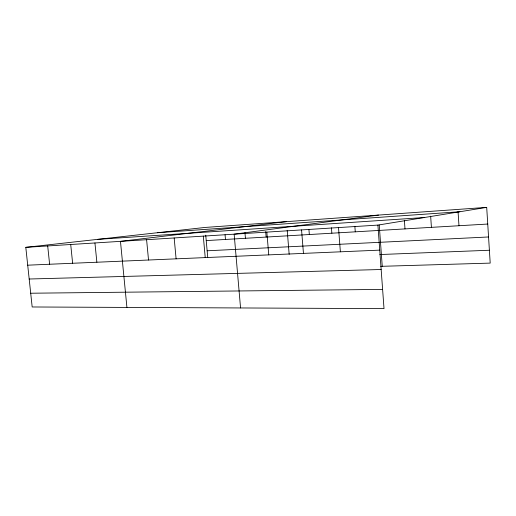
<?xml version="1.0" encoding="UTF-8"?>
<svg xmlns="http://www.w3.org/2000/svg" width="516" height="516" viewBox="0 0 516 516"><rect width="100%" height="100%" fill="white"/><g stroke="black" fill="none" stroke-linecap="round" stroke-linejoin="round"><path stroke-width="0.77" d="M377.906 225.092L384.02 308.632L32.173 306.975L25.8 247.338L377.906 225.092L486.698 207.368L490.2 263.108L380.685 266.346M378.512 215.082L234.148 234.174L240.559 307.955M286.49 221.641L120.467 241.359L126.923 307.426M25.8 247.338L205.046 227.446L486.698 207.368M157.406 232.729L459.879 211.741M97.724 239.353L424.223 217.546M206.226 240.591L487.749 224.041M207.142 250.789L488.562 236.967M27.709 265.185L379.737 250.131M379.821 254.543L489.394 250.247M29.186 279.014L381.156 269.507M30.702 293.223L382.614 289.399M47.698 245.958L49.613 264.25M70.711 244.5L72.633 263.263M94.938 242.971L96.866 262.225M146.596 239.708L148.531 260.019M174.169 237.966L176.104 258.839M205.742 235.18L207.742 257.523M203.304 236.122L205.233 257.594M225.06 234.735L225.473 239.456M244.952 232.671L245.429 238.289M266.843 232.11L268.752 254.878M265.688 231.665L266.146 237.07M301.563 229.917L303.453 253.395M287.199 230.297L289.166 254.317M308.949 229.717L309.336 234.528M331.433 227.782L331.859 233.206M354.853 226.298L355.272 231.832M338.515 227.582L340.379 251.814M379.234 225.034L382.253 266.301M404.383 220.306L404.989 228.904M430.654 216.178L431.415 227.356M458.06 211.754L458.976 225.731"/></g></svg>
